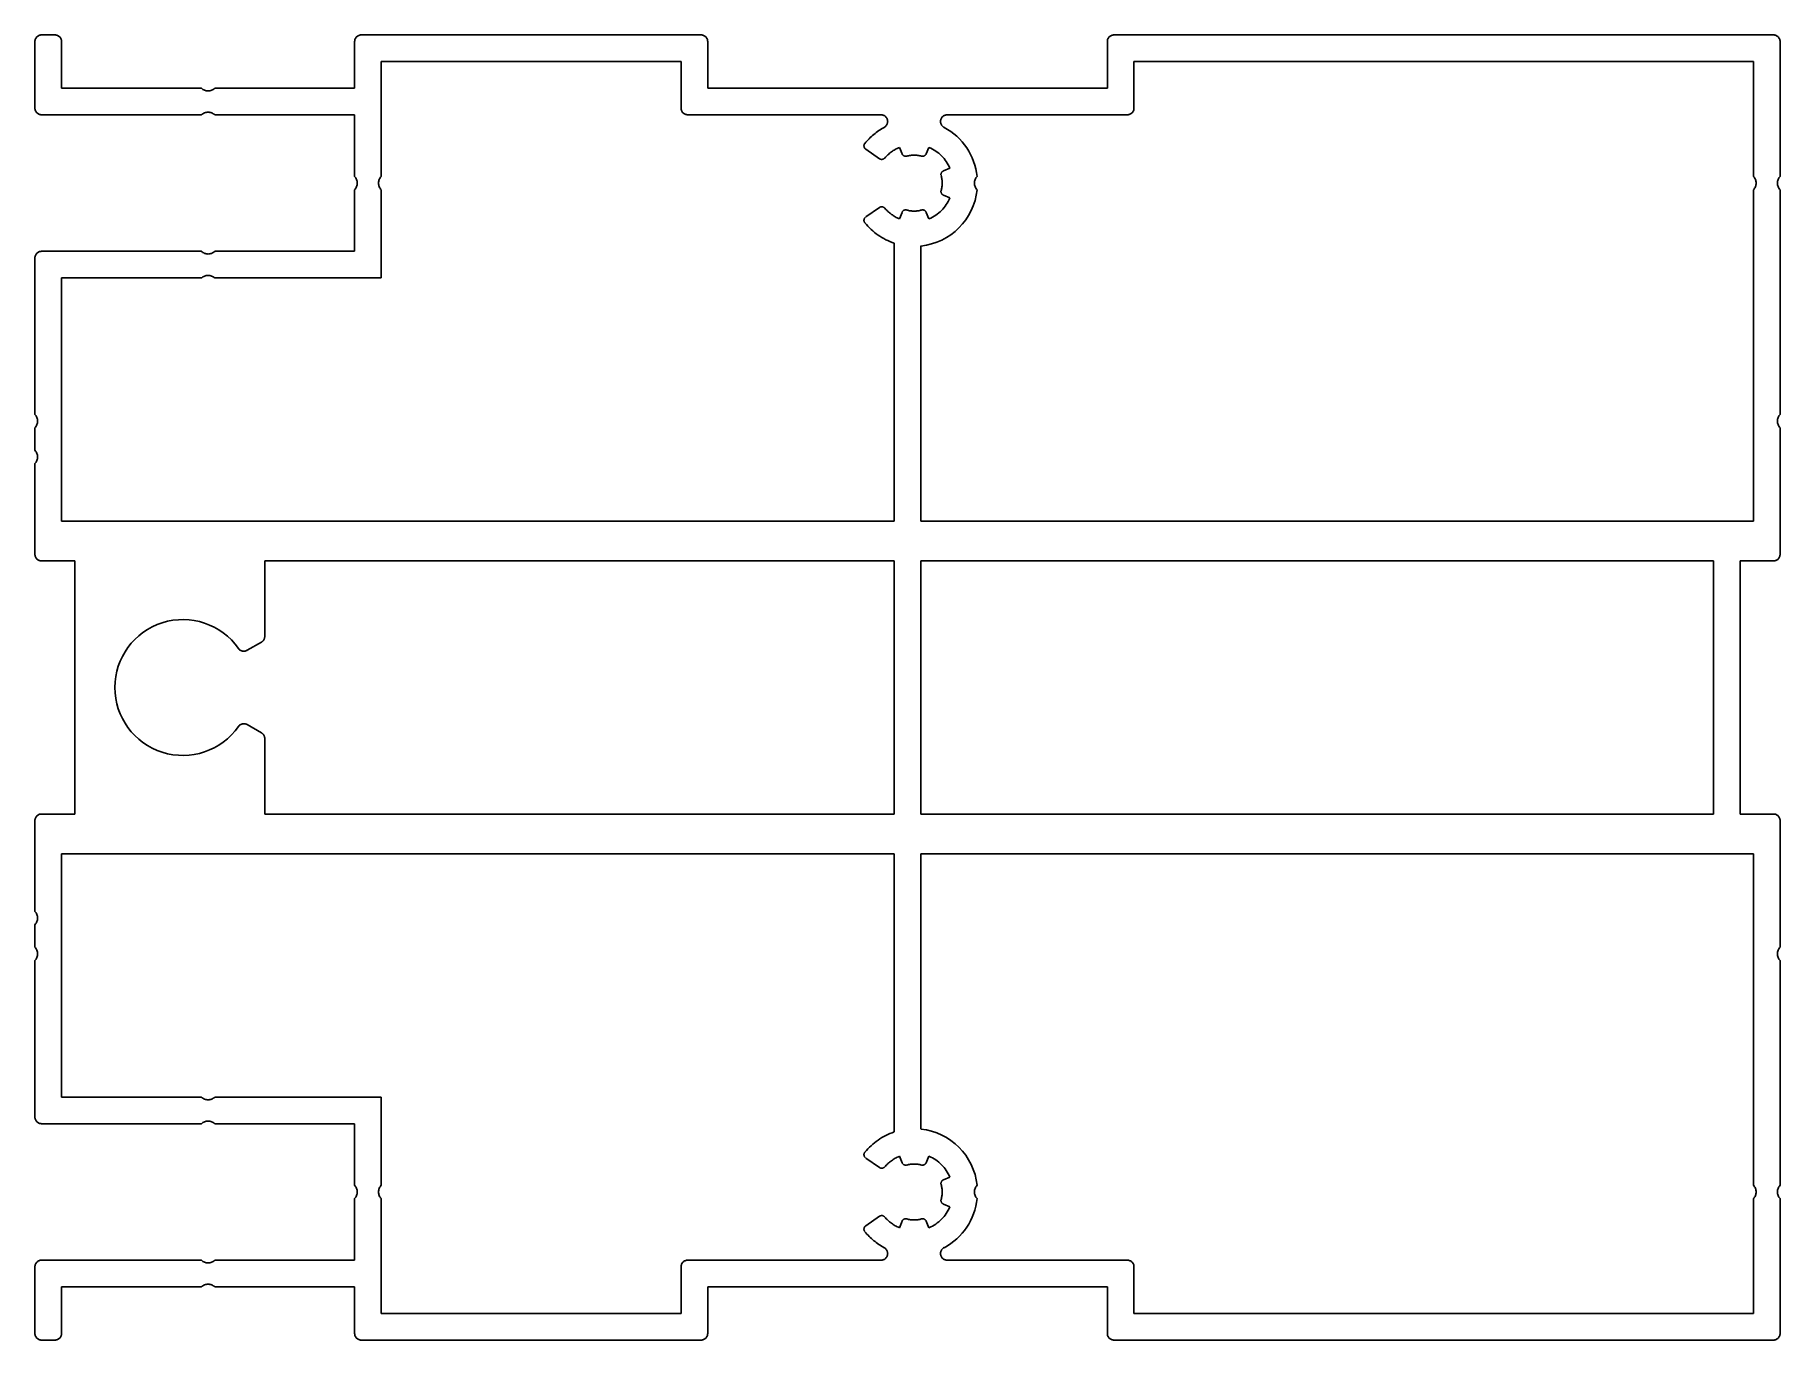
# Model space of a CAD drawing. Extents: x 1933 to 2064, y 2091 to 2189.
import ezdxf

# ---------------------------------------------------------------- set-up
doc = ezdxf.new("R2010")
doc.units = 0
doc.linetypes.add('AUSGEZOGEN', pattern=[2000.1, 2000, -0.1])
doc.layers.add('-ALU', color=2, linetype='AUSGEZOGEN')

msp = doc.modelspace()

# ---------------------------------------------------------------- linework, layer by layer
at = {"layer": '-ALU', "color": 0}
for p, q in [((1933.84, 2189.47), (1934.84, 2189.47)), ((1957.84, 2189.47), (1983.34, 2189.47)), ((2014.34, 2189.47), (2063.84, 2189.47)), ((1933.34, 2183.97), (1933.34, 2188.97)), ((1935.34, 2188.97), (1935.34, 2185.47)), ((1957.34, 2185.47), (1957.34, 2188.97)), ((1983.84, 2188.97), (1983.84, 2185.47)), ((2013.84, 2185.47), (2013.84, 2188.97)), ((2064.34, 2188.97), (2064.34, 2178.84)), ((1959.34, 2178.84), (1959.34, 2187.47)), ((1959.34, 2187.47), (1981.84, 2187.47)), ((1981.84, 2187.47), (1981.84, 2183.97)), ((2015.84, 2183.97), (2015.84, 2187.47)), ((2015.84, 2187.47), (2062.34, 2187.47)), ((2062.34, 2187.47), (2062.34, 2178.84)), ((1935.34, 2185.47), (1945.84, 2185.47)), ((1946.84, 2185.47), (1957.34, 2185.47)), ((1983.84, 2185.47), (2013.84, 2185.47)), ((1945.84, 2183.47), (1933.84, 2183.47)), ((1957.34, 2183.47), (1946.84, 2183.47)), ((1957.34, 2178.84), (1957.34, 2183.47)), ((1982.34, 2183.47), (1996.85, 2183.47)), ((2001.82, 2183.47), (2015.34, 2183.47)), ((1995.7, 2180.89), (1996.73, 2180.17)), ((1998.23, 2181.02), (1998.43, 2180.54)), ((2000.25, 2180.54), (2000.45, 2181.02)), ((2002.02, 2179.45), (2001.54, 2179.26)), ((1957.34, 2173.22), (1957.34, 2177.84)), ((1959.34, 2171.22), (1959.34, 2177.84)), ((2001.54, 2177.43), (2002.02, 2177.23)), ((2062.34, 2177.84), (2062.34, 2152.97)), ((2064.34, 2177.84), (2064.34, 2160.97)), ((1996.73, 2176.52), (1995.7, 2175.8)), ((1998.43, 2176.14), (1998.23, 2175.66)), ((2000.45, 2175.66), (2000.25, 2176.14)), ((1997.84, 2173.84), (1997.84, 2152.97)), ((1999.84, 2152.97), (1999.84, 2173.62)), ((1933.34, 2160.97), (1933.34, 2172.72)), ((1933.84, 2173.22), (1945.84, 2173.22)), ((1946.84, 2173.22), (1957.34, 2173.22)), ((1935.34, 2152.97), (1935.34, 2171.22)), ((1935.34, 2171.22), (1945.84, 2171.22)), ((1946.84, 2171.22), (1959.34, 2171.22)), ((1933.34, 2158.28), (1933.34, 2159.97)), ((2064.34, 2159.97), (2064.34, 2150.47)), ((1933.34, 2150.47), (1933.34, 2157.28)), ((1997.84, 2152.97), (1935.34, 2152.97)), ((2062.34, 2152.97), (1999.84, 2152.97)), ((1936.34, 2149.97), (1933.84, 2149.97)), ((1936.34, 2130.97), (1936.34, 2149.97)), ((1950.59, 2144.31), (1950.59, 2149.97)), ((1950.59, 2149.97), (1997.84, 2149.97)), ((1997.84, 2149.97), (1997.84, 2130.97)), ((1999.84, 2130.97), (1999.84, 2149.97)), ((1999.84, 2149.97), (2059.34, 2149.97)), ((2059.34, 2149.97), (2059.34, 2130.97)), ((2061.34, 2149.97), (2061.34, 2130.97)), ((2063.84, 2149.97), (2061.34, 2149.97)), ((1949.27, 2143.26), (1950.34, 2143.87)), ((1950.34, 2137.06), (1949.27, 2137.68)), ((1950.59, 2130.97), (1950.59, 2136.63)), ((1933.34, 2123.66), (1933.34, 2130.47)), ((1933.84, 2130.97), (1936.34, 2130.97)), ((1997.84, 2130.97), (1950.59, 2130.97)), ((2059.34, 2130.97), (1999.84, 2130.97)), ((2061.34, 2130.97), (2063.84, 2130.97)), ((2064.34, 2130.47), (2064.34, 2120.97)), ((1935.34, 2109.72), (1935.34, 2127.97)), ((1935.34, 2127.97), (1997.84, 2127.97)), ((1997.84, 2127.97), (1997.84, 2107.1)), ((1999.84, 2107.32), (1999.84, 2127.97)), ((1999.84, 2127.97), (2062.34, 2127.97)), ((2062.34, 2127.97), (2062.34, 2103.09)), ((1933.34, 2120.97), (1933.34, 2122.66)), ((1933.34, 2108.22), (1933.34, 2119.97)), ((2064.34, 2119.97), (2064.34, 2103.09)), ((1945.84, 2109.72), (1935.34, 2109.72)), ((1959.34, 2109.72), (1946.84, 2109.72)), ((1959.34, 2103.09), (1959.34, 2109.72)), ((1945.84, 2107.72), (1933.84, 2107.72)), ((1957.34, 2107.72), (1946.84, 2107.72)), ((1957.34, 2103.09), (1957.34, 2107.72)), ((1998.23, 2105.27), (1998.43, 2104.79)), ((2000.25, 2104.79), (2000.45, 2105.27)), ((1995.7, 2105.14), (1996.73, 2104.42)), ((2002.02, 2103.7), (2001.54, 2103.51)), ((1957.34, 2097.47), (1957.34, 2102.09)), ((1959.34, 2093.47), (1959.34, 2102.09)), ((2001.54, 2101.68), (2002.02, 2101.48)), ((2062.34, 2102.09), (2062.34, 2093.47)), ((2064.34, 2102.09), (2064.34, 2091.97)), ((1996.73, 2100.77), (1995.7, 2100.05)), ((1998.43, 2100.39), (1998.23, 2099.91)), ((2000.45, 2099.91), (2000.25, 2100.39)), ((1933.84, 2097.47), (1945.84, 2097.47)), ((1946.84, 2097.47), (1957.34, 2097.47)), ((1996.85, 2097.47), (1982.34, 2097.47)), ((2015.34, 2097.47), (2001.82, 2097.47)), ((1933.34, 2091.97), (1933.34, 2096.97)), ((1981.84, 2096.97), (1981.84, 2093.47)), ((2015.84, 2093.47), (2015.84, 2096.97)), ((1935.34, 2095.47), (1935.34, 2091.97)), ((1945.84, 2095.47), (1935.34, 2095.47)), ((1957.34, 2095.47), (1946.84, 2095.47)), ((1957.34, 2091.97), (1957.34, 2095.47)), ((1983.84, 2095.47), (1983.84, 2091.97)), ((2013.84, 2095.47), (1983.84, 2095.47)), ((2013.84, 2091.97), (2013.84, 2095.47)), ((1981.84, 2093.47), (1959.34, 2093.47)), ((2062.34, 2093.47), (2015.84, 2093.47)), ((1934.84, 2091.47), (1933.84, 2091.47)), ((1983.34, 2091.47), (1957.84, 2091.47)), ((2063.84, 2091.47), (2014.34, 2091.47))]:
    msp.add_line(p, q, dxfattribs=at)
for centre, radius, start, end in [((1933.84, 2188.97), 0.5, 90, 180), ((1934.84, 2188.97), 0.5, 0, 90), ((1957.84, 2188.97), 0.5, 90, 180), ((1983.34, 2188.97), 0.5, 0, 90), ((2014.34, 2188.97), 0.5, 90, 180), ((2063.84, 2188.97), 0.5, 0, 90), ((1946.34, 2185.99), 0.725, 226.4038, 313.5962), ((1933.84, 2183.97), 0.5, 180, 270), ((1982.34, 2183.97), 0.5, 180, 270), ((2015.34, 2183.97), 0.5, 270, 360), ((1946.34, 2182.94), 0.725, 46.4038, 133.5962), ((1999.34, 2178.34), 4.75, 118.2425, 141.1344), ((1996.85, 2182.97), 0.5, 298.2425, 90), ((2001.82, 2182.97), 0.5, 90, 241.7575), ((1999.34, 2178.34), 4.75, 6.0423, 61.7575), ((1995.87, 2181.14), 0.3, 141.1344, 235), ((1996.9, 2180.42), 0.3, 235, 319.6206), ((1999.34, 2178.34), 2.9, 112.5, 139.6206), ((1998.7, 2180.66), 0.3, 202.5, 285.3192), ((1999.34, 2178.34), 2.1, 74.6808, 105.3192), ((1999.97, 2180.66), 0.3, 254.6808, 337.5), ((1999.34, 2178.34), 2.9, 22.5, 67.5), ((1956.81, 2178.34), 0.725, 316.4038, 43.5962), ((1959.86, 2178.34), 0.725, 136.4038, 223.5962), ((2001.65, 2178.98), 0.3, 112.5, 195.3192), ((1999.34, 2178.34), 2.1, 344.6808, 15.3192), ((2004.59, 2178.34), 0.725, 136.4038, 223.5962), ((2061.81, 2178.34), 0.725, 316.4038, 43.5962), ((2064.86, 2178.34), 0.725, 136.4038, 223.5962), ((1999.34, 2178.34), 4.75, 276.0423, 353.9577), ((1999.34, 2178.34), 2.9, 292.5, 337.5), ((2001.65, 2177.71), 0.3, 164.6808, 247.5), ((1996.9, 2176.27), 0.3, 40.3794, 125), ((1999.34, 2178.34), 2.9, 220.3794, 247.5), ((1998.7, 2176.03), 0.3, 74.6808, 157.5), ((1999.34, 2178.34), 2.1, 254.6808, 285.3192), ((1999.97, 2176.03), 0.3, 22.5, 105.3192), ((1995.87, 2175.55), 0.3, 125, 218.8656), ((1999.34, 2178.34), 4.75, 218.8656, 251.5915), ((1933.84, 2172.72), 0.5, 90, 180), ((1946.34, 2173.74), 0.725, 226.4038, 313.5962), ((1946.34, 2170.69), 0.725, 46.4038, 133.5962), ((1932.81, 2160.47), 0.725, 316.4038, 43.5962), ((2064.86, 2160.47), 0.725, 136.4038, 223.5962), ((1932.81, 2157.78), 0.725, 316.4038, 43.5962), ((1933.84, 2150.47), 0.5, 180, 270), ((2063.84, 2150.47), 0.5, 270, 360), ((1944.44, 2140.47), 5.1, 35.1225, 324.8775), ((1949.02, 2143.69), 0.5, 215.1225, 300), ((1950.09, 2144.31), 0.5, 300, 0), ((1949.02, 2137.25), 0.5, 60, 144.8775), ((1950.09, 2136.63), 0.5, 0, 60), ((1933.84, 2130.47), 0.5, 90, 180), ((2063.84, 2130.47), 0.5, 0, 90), ((1932.81, 2123.16), 0.725, 316.4038, 43.5962), ((1932.81, 2120.47), 0.725, 316.4038, 43.5962), ((2064.86, 2120.47), 0.725, 136.4038, 223.5962), ((1946.34, 2110.24), 0.725, 226.4038, 313.5962), ((1933.84, 2108.22), 0.5, 180, 270), ((1946.34, 2107.19), 0.725, 46.4038, 133.5962), ((1999.34, 2102.59), 4.75, 108.4085, 141.1344), ((1999.34, 2102.59), 4.75, 6.0423, 83.9577), ((1995.87, 2105.39), 0.3, 141.1344, 235), ((1999.34, 2102.59), 2.9, 112.5, 139.6206), ((1999.34, 2102.59), 2.9, 22.5, 67.5), ((1996.9, 2104.67), 0.3, 235, 319.6206), ((1998.7, 2104.91), 0.3, 202.5, 285.3192), ((1999.34, 2102.59), 2.1, 74.6808, 105.3192), ((1999.97, 2104.91), 0.3, 254.6808, 337.5), ((1956.81, 2102.59), 0.725, 316.4038, 43.5962), ((1959.86, 2102.59), 0.725, 136.4038, 223.5962), ((2001.65, 2103.23), 0.3, 112.5, 195.3192), ((1999.34, 2102.59), 2.1, 344.6808, 15.3192), ((2004.59, 2102.59), 0.725, 136.4038, 223.5962), ((2061.81, 2102.59), 0.725, 316.4038, 43.5962), ((2064.86, 2102.59), 0.725, 136.4038, 223.5962), ((1999.34, 2102.59), 2.9, 292.5, 337.5), ((2001.65, 2101.96), 0.3, 164.6808, 247.5), ((1999.34, 2102.59), 4.75, 298.2425, 353.9577), ((1995.87, 2099.8), 0.3, 125, 218.8656), ((1996.9, 2100.52), 0.3, 40.3794, 125), ((1999.34, 2102.59), 2.9, 220.3794, 247.5), ((1998.7, 2100.28), 0.3, 74.6808, 157.5), ((1999.34, 2102.59), 2.1, 254.6808, 285.3192), ((1999.97, 2100.28), 0.3, 22.5, 105.3192), ((1999.34, 2102.59), 4.75, 218.8656, 241.7575), ((1933.84, 2096.97), 0.5, 90, 180), ((1946.34, 2097.99), 0.725, 226.4038, 313.5962), ((1982.34, 2096.97), 0.5, 90, 180), ((1996.85, 2097.97), 0.5, 270, 61.7575), ((2001.82, 2097.97), 0.5, 118.2425, 270), ((2015.34, 2096.97), 0.5, 0, 90), ((1946.34, 2094.94), 0.725, 46.4038, 133.5962), ((1933.84, 2091.97), 0.5, 180, 270), ((1934.84, 2091.97), 0.5, 270, 0), ((1957.84, 2091.97), 0.5, 180, 270), ((1983.34, 2091.97), 0.5, 270, 360), ((2014.34, 2091.97), 0.5, 180, 270), ((2063.84, 2091.97), 0.5, 270, 360)]:
    msp.add_arc(centre, radius, start, end, dxfattribs=at)

doc.saveas('drawing.dxf')
